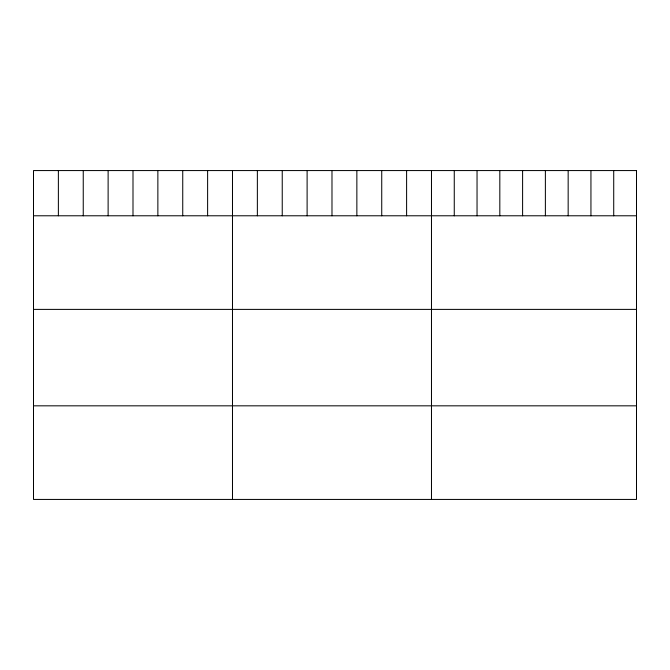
<?xml version="1.0" encoding="UTF-8"?>
<svg xmlns="http://www.w3.org/2000/svg" width="670" height="670" viewBox="0 0 670 670"><rect width="100%" height="100%" fill="white"/><g stroke="black" fill="none" stroke-linecap="round" stroke-linejoin="round"><path stroke-width="1" d="M33.5 215.782L636.5 215.782M33.5 309.389L636.5 309.389M33.5 405.827L636.5 405.827M613.72 170.565L613.72 215.782M590.94 170.565L590.94 215.782M568.16 170.565L568.16 215.782M545.38 170.565L545.38 215.782M522.6 170.565L522.6 215.782M499.82 170.565L499.82 215.782M477.04 170.565L477.04 215.782M454.26 170.565L454.26 215.782M431.48 170.565L431.48 499.435M406.606 170.565L406.606 215.782M381.733 170.565L381.733 215.782M356.859 170.565L356.859 215.782M331.985 170.565L331.985 215.782M307.111 170.565L307.111 215.782M282.238 170.565L282.238 215.782M257.364 170.565L257.364 215.782M232.49 170.565L232.49 499.435M207.616 170.565L207.616 215.782M182.743 170.565L182.743 215.782M157.869 170.565L157.869 215.782M132.995 170.565L132.995 215.782M108.121 170.565L108.121 215.782M83.248 170.565L83.248 215.782M58.374 170.565L58.374 215.782M636.5 170.565L33.5 170.565L33.5 499.435L636.5 499.435L636.5 170.565"/></g></svg>
